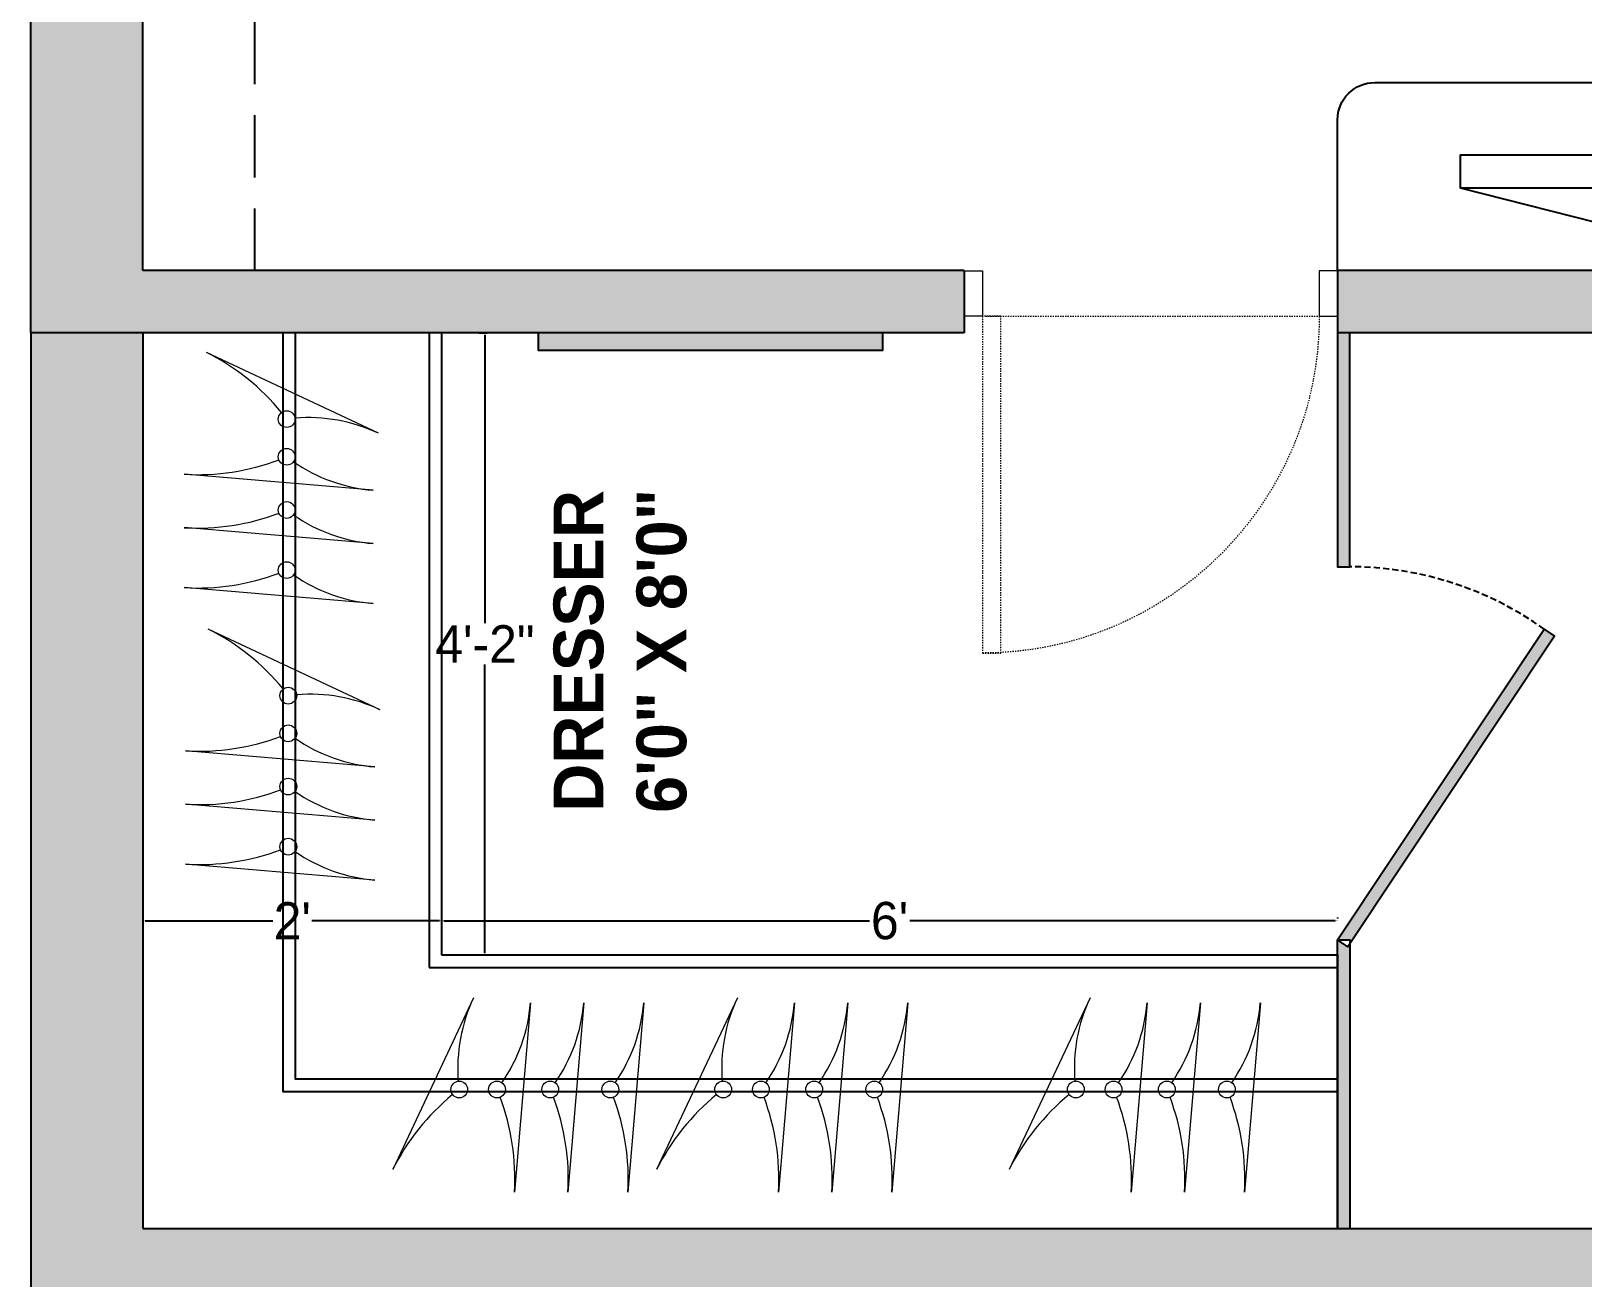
# Model space of a CAD drawing. Header units: inches. Extents: x 9636 to 21597, y -10243 to 557.
# Drawn here: x 9636.1 to 9760.8, y -6271.4 to -6171.2 of the extents above; entities that cross this region are included whole.
import ezdxf

# ---------------------------------------------------------------- set-up
doc = ezdxf.new("R2010")
doc.units = ezdxf.units.IN
doc.header["$MEASUREMENT"] = 0
for name, pattern in [('AUDIT_D_060311083008-3', [0]), ('DASHED', [0.75, 0.5, -0.25]), ('DASHED2', [0.375, 0.25, -0.125]), ('HIDDEN', [0.375, 0.25, -0.125])]:
    doc.linetypes.add(name, pattern=pattern)
for name, color, linetype in [('A-DOOR', 251, 'AUDIT_D_060311083008-3'), ('A-Door-Frame', 1, 'Continuous'), ('A-Door-Swing', 8, 'HIDDEN'), ('IEL-HATCH-002', 7, 'Continuous')]:
    doc.layers.add(name, color=color, linetype=linetype)
doc.layers.add('Furniture', color=251, linetype='Continuous', lineweight=18)
doc.styles.add('HEMI', font='stylu.ttf')
doc.styles.get("Standard").update_dxf_attribs({"font": 'arial.ttf'})
doc.dimstyles.get("Standard").update_dxf_attribs({"dimtxt": 0.18, "dimasz": 0.18, "dimexe": 0.18, "dimexo": 0.0625, "dimgap": 0.09, "dimtad": 0, "dimtih": 1, "dimtoh": 1, "dimdec": 0, "dimzin": 0, "dimdsep": 46, "dimlunit": 4, "dimtxsty": 'Standard', "dimcen": 0.09, "dimadec": 0, "dimazin": 0, "dimtfac": 1, "dimtdec": 0, "dimtofl": 0, "dimtmove": 0, "dimatfit": 3, "dimfxl": 1, "dimtolj": 1, "dimtzin": 0, "dimarcsym": 0})

# ---------------------------------------------------------------- blocks, each defined once
blk = doc.blocks.new('*U116')
at = {"layer": 'A-Door-Frame', "lineweight": 5}
for p, q in [((0, -100), (0, 0)), ((818.2, -100), (818.2, 0))]:
    blk.add_line(p, q, dxfattribs=at)
for points in [[(0, -100), (40, -100), (40, 0), (0, 0)], [(818.2, -100), (778.2, -100), (778.2, 0), (818.2, 0)]]:
    blk.add_lwpolyline(points, dxfattribs=at)
at = {"layer": 'A-Door-Swing', "linetype": 'DASHED2', "lineweight": 5}
blk.add_line((46.6, 0), (784.8, 0), dxfattribs=at)
blk.add_lwpolyline([(40, 0), (40, 738.2), (80, 738.2), (80, 0)], close=True, dxfattribs=at)
blk.add_arc((40, 0), 738.2, 360, 90, dxfattribs=at)
blk = doc.blocks.new('46u46 u')
at = {"layer": 'Furniture', "color": 133, "lineweight": -2, "true_color": 0x84cdcc}
for p, q in [((1719223.22, 5855.25), (1719238.43, 5853.97)), ((1719223.22, 5850.43), (1719238.43, 5849.14)), ((1719223.22, 5846.14), (1719238.43, 5844.86)), ((1719222.81, 5841.56), (1719236.62, 5835.07))]:
    blk.add_line(p, q, dxfattribs=at)
for centre in [(1719230.18, 5852.56), (1719230.18, 5847.73), (1719230.18, 5843.45), (1719230.18, 5840.42)]:
    blk.add_circle(centre, 0.673, dxfattribs=at)
for centre, radius, start, end in [((1719222.13, 5842.1), 13.19, 55.3487, 85.2486), ((1719237.35, 5835.38), 18.62, 86.6903, 110.6016), ((1719222.13, 5837.28), 13.19, 55.3487, 85.2486), ((1719237.35, 5830.56), 18.62, 86.6903, 110.6016), ((1719222.13, 5833), 13.19, 55.3487, 85.2486), ((1719237.35, 5826.27), 18.62, 86.6903, 110.6016), ((1719228.44, 5853.49), 13.19, 244.7514, 274.6513), ((1719244.98, 5851.7), 18.62, 219.3984, 243.3097)]:
    blk.add_arc(centre, radius, start, end, dxfattribs=at)
blk = doc.blocks.new('erh')
for p, q in [((3623.97, 765.54), (3599.36, 765.54)), ((3599.36, 765.54), (3599.36, 764.17)), ((3623.97, 764.17), (3623.97, 765.54)), ((3623.97, 764.17), (3599.36, 764.17))]:
    blk.add_line(p, q)
at = {"ltscale": 7}
for p, q in [((3599.36, 764.17), (3585.77, 760.72)), ((3623.97, 764.17), (3637.56, 760.72))]:
    blk.add_line(p, q, dxfattribs=at)
blk.add_lwpolyline([(3585.77, 760.72), (3637.56, 760.72), (3637.56, 758.04), (3585.77, 758.04)], close=True, dxfattribs=at)
blk = doc.blocks.new('*D156')
at = {"color": 254, "lineweight": -2, "transparency": 16777216}
for p, q in [((9669.09, -6242.42), (9669.09, -6242.5)), ((9741.09, -6242.42), (9741.09, -6242.5))]:
    blk.add_line(p, q, dxfattribs=at)
at = {"color": 5, "lineweight": -2, "transparency": 16777216}
for p, q in [((9669.27, -6242.68), (9703.47, -6242.68)), ((9740.91, -6242.68), (9706.72, -6242.68))]:
    blk.add_line(p, q, dxfattribs=at)
at = {"color": 5, "transparency": 16777216}
for points in [[(9669.27, -6242.65), (9669.27, -6242.71), (9669.09, -6242.68)], [(9740.91, -6242.65), (9740.91, -6242.71), (9741.09, -6242.68)]]:
    blk.add_solid(points, dxfattribs=at)
at = {"layer": 'Defpoints', "color": 0, "transparency": 16777216}
for p in [(9669.09, -6242.68), (9669.09, -6245.42), (9741.09, -6245.42)]:
    blk.add_point(p, dxfattribs=at)
at = {"color": 5, "transparency": 16777216, "insert": (9705.09, -6242.68), "char_height": 3, "attachment_point": 5, "style": 'HEMI'}
blk.add_mtext("\\A1;6'", dxfattribs=at)
blk = doc.blocks.new('*D157')
at = {"color": 254, "lineweight": -2, "transparency": 16777216}
for p, q in [((9672.09, -6195.42), (9672.75, -6195.42)), ((9672.09, -6245.42), (9672.75, -6245.42))]:
    blk.add_line(p, q, dxfattribs=at)
at = {"color": 5, "lineweight": -2, "transparency": 16777216}
for p, q in [((9672.57, -6195.6), (9672.57, -6218.76)), ((9672.57, -6245.24), (9672.57, -6222.08))]:
    blk.add_line(p, q, dxfattribs=at)
at = {"color": 5, "transparency": 16777216}
for points in [[(9672.54, -6195.6), (9672.6, -6195.6), (9672.57, -6195.42)], [(9672.54, -6245.24), (9672.6, -6245.24), (9672.57, -6245.42)]]:
    blk.add_solid(points, dxfattribs=at)
at = {"layer": 'Defpoints', "color": 0, "transparency": 16777216}
for p in [(9669.09, -6195.42), (9672.57, -6195.42), (9669.09, -6245.42)]:
    blk.add_point(p, dxfattribs=at)
at = {"color": 5, "transparency": 16777216, "insert": (9672.57, -6220.42), "char_height": 3, "attachment_point": 5, "style": 'HEMI'}
blk.add_mtext('\\A1;4\'-2"', dxfattribs=at)
blk = doc.blocks.new('*D158')
at = {"color": 254, "lineweight": -2, "transparency": 16777216}
for p, q in [((9645.09, -6239.68), (9645.09, -6242.5)), ((9669.09, -6239.68), (9669.09, -6242.5))]:
    blk.add_line(p, q, dxfattribs=at)
at = {"color": 5, "lineweight": -2, "transparency": 16777216}
for p, q in [((9645.27, -6242.68), (9655.52, -6242.68)), ((9668.91, -6242.68), (9658.67, -6242.68))]:
    blk.add_line(p, q, dxfattribs=at)
at = {"color": 5, "transparency": 16777216}
for points in [[(9645.27, -6242.65), (9645.27, -6242.71), (9645.09, -6242.68)], [(9668.91, -6242.65), (9668.91, -6242.71), (9669.09, -6242.68)]]:
    blk.add_solid(points, dxfattribs=at)
at = {"layer": 'Defpoints', "color": 0, "transparency": 16777216}
for p in [(9645.09, -6242.68), (9645.09, -6242.68), (9669.09, -6242.68)]:
    blk.add_point(p, dxfattribs=at)
at = {"color": 5, "transparency": 16777216, "insert": (9657.09, -6242.68), "char_height": 3, "attachment_point": 5, "style": 'HEMI'}
blk.add_mtext("\\A1;2'", dxfattribs=at)

msp = doc.modelspace()

# ---------------------------------------------------------------- hatches: boundary and pattern name
at = {"layer": 'IEL-HATCH-002', "true_color": 0xc7c8ca, "transparency": 33554687}
h = msp.add_hatch(color=9, dxfattribs=at)
h.dxf.hatch_style = 1
h.paths.add_polyline_path([(9636.09, -6381.92), (9636.09, -6424.42), (9738.09, -6424.42), (9738.09, -6420.75), (9738.09, -6415.42), (9650.09, -6415.42), (9650.09, -6410.42), (9645.09, -6410.42), (9645.09, -6381.92)])
h.paths.add_polyline_path([(9636.09, -6273.92), (9636.09, -6297.92), (9645.09, -6297.92), (9645.09, -6273.92)])
h.paths.add_polyline_path([(9636.09, -6195.42), (9636.09, -6273.92), (9855.09, -6273.92), (9855.09, -6267.42), (9645.09, -6267.42), (9645.09, -6195.42)])
h.paths.add_polyline_path([(9855.09, -6166.42), (9855.09, -6190.42), (9741.09, -6190.42), (9741.09, -6194.09), (9741.09, -6195.42), (9855.09, -6195.42), (9855.09, -6267.42), (9855.09, -6273.92), (9864.09, -6273.92), (9864.09, -6267.42), (9864.09, -6195.42), (9864.09, -6166.42), (9860.43, -6166.42)])
h.paths.add_polyline_path([(9855.09, -6273.92), (9855.09, -6415.42), (9835.39, -6415.42), (9792.09, -6415.42), (9792.09, -6405.92), (9787.09, -6405.92), (9787.09, -6415.42), (9780.09, -6415.42), (9780.09, -6424.42), (9864.09, -6424.42), (9864.09, -6273.92)])
h.paths.add_polyline_path([(9636.09, -5954.42), (9636.09, -5984.02), (9645.09, -5984.02), (9645.09, -5963.42), (9837.09, -5963.42), (9843.09, -5963.42), (9855.09, -5963.42), (9855.09, -6123.42), (9864.09, -6123.42), (9864.09, -5954.42)])
h.paths.add_polyline_path([(9636.09, -6076.02), (9636.09, -6094.02), (9645.09, -6094.02), (9645.09, -6076.02)], flags=17)
h.paths.add_polyline_path([(9636.09, -6167.02), (9636.09, -6195.42), (9711.09, -6195.42), (9711.09, -6190.42), (9645.09, -6190.42), (9645.09, -6167.02)])
at = {"layer": 'IEL-HATCH-002', "true_color": 0x7aafdf, "transparency": 33554687}
h = msp.add_hatch(color=143, dxfattribs=at)
h.dxf.hatch_style = 1
h.paths.add_polyline_path([(9676.84, -6195.42), (9676.84, -6196.81), (9704.56, -6196.81), (9704.56, -6195.42)])
h = msp.add_hatch(color=143, dxfattribs=at)
h.dxf.hatch_style = 1
h.paths.add_polyline_path([(9741.09, -6244.22), (9741.09, -6267.42), (9742.09, -6267.42), (9742.09, -6244.52), (9741.93, -6244.77)])
h.paths.add_polyline_path([(9741.09, -6244.22), (9742.09, -6244.22), (9742.09, -6244.52), (9758.53, -6219.79), (9757.7, -6219.24)])
h.paths.add_polyline_path([(9741.09, -6195.42), (9741.09, -6214.22), (9742.09, -6214.22), (9742.09, -6195.42)])

# ---------------------------------------------------------------- linework, layer by layer
for p, q in [((9636.09, -6195.42), (9636.09, -5954.42)), ((9645.09, -6190.42), (9645.09, -5963.42)), ((9711.09, -6190.42), (9645.09, -6190.42)), ((9711.09, -6190.42), (9711.09, -6195.42)), ((9855.09, -6190.42), (9741.09, -6190.42)), ((9741.09, -6190.42), (9741.09, -6195.42)), ((9711.09, -6195.42), (9636.09, -6195.42)), ((9636.09, -6195.42), (9636.09, -6273.92)), ((9645.09, -6195.42), (9645.09, -6267.42)), ((9668.09, -6195.42), (9668.09, -6246.42)), ((9669.09, -6195.42), (9669.09, -6245.42)), ((9855.09, -6195.42), (9741.09, -6195.42)), ((9669.09, -6245.42), (9741.09, -6245.42)), ((9741.09, -6245.42), (9741.09, -6267.42)), ((9668.09, -6246.42), (9741.09, -6246.42)), ((9645.09, -6267.42), (9855.09, -6267.42))]:
    msp.add_line(p, q)
at = {"linetype": 'DASHED', "ltscale": 10}
msp.add_line((9654.09, -6190.42), (9654.09, -5963.42), dxfattribs=at)
at = {"ltscale": 7}
msp.add_lwpolyline([(9855.09, -6190.42), (9741.09, -6190.42), (9741.09, -6178.3, -0.414214), (9744.09, -6175.3), (9852.09, -6175.3, -0.414214), (9855.09, -6178.3)], format="xyb", close=True, dxfattribs=at)
at = {"color": 252, "true_color": 0x939598}
for points in [[(9741.09, -6256.42), (9656.36, -6256.42), (9656.36, -6195.42)], [(9741.09, -6255.42), (9657.36, -6255.42), (9657.36, -6195.42)]]:
    msp.add_lwpolyline(points, dxfattribs=at)
msp.add_lwpolyline([(9676.84, -6195.42), (9676.84, -6196.81), (9704.56, -6196.81), (9704.56, -6195.42)], close=True)
at = {"color": 152, "true_color": 0x2776bb}
for points in [[(9741.09, -6195.42), (9741.09, -6214.22), (9742.09, -6214.22), (9742.09, -6195.42)], [(9741.09, -6267.42), (9741.09, -6244.22), (9742.09, -6244.22), (9742.09, -6267.42)]]:
    msp.add_lwpolyline(points, dxfattribs=at)
msp.add_lwpolyline([(9741.09, -6244.22), (9757.7, -6219.24), (9758.53, -6219.79), (9741.93, -6244.77)], close=True, dxfattribs=at)
at = {"color": 152, "linetype": 'DASHED', "true_color": 0x2776bb}
msp.add_arc((9742.09, -6241.01), 26.79, 54.3678, 89.9984, dxfattribs=at)

# ---------------------------------------------------------------- block references
at = {"rotation": 180}
msp.add_blockref('erh', (13388.54, -5423.08), dxfattribs=at)
at = {"lineweight": 9}
for p, rotation in [((1728886.82, -361.93), 179.9999999999999), ((1728886.95, -384.16), 179.9999999999999), ((3830.09, 1712973.94), 269.9999999999999), ((3851.3, 1712973.94), 269.9999999999999), ((3879.64, 1712973.94), 269.9999999999999)]:
    msp.add_blockref('46u46 u', p, dxfattribs=dict(at, rotation=rotation))
at = {"layer": 'A-DOOR', "lineweight": 5, "xscale": -0.03666666666666651, "yscale": 0.03666666666666651, "zscale": 0.03666666666666651, "rotation": 180}
msp.add_blockref('*U116', (9711.09, -6194.09), dxfattribs=at)

# ---------------------------------------------------------------- texts
at = {"color": 1, "lineweight": 15, "insert": (9678.08, -6180.4), "char_height": 4, "width": 81.1585, "attachment_point": 3, "rotation": 90.0094, "style": 'HEMI'}
msp.add_mtext('\\pxqc;{\\fStylus BT|b1|i0|c0|p34;DRESSER\\P6\'0" X 8\'0"}', dxfattribs=at)

# ---------------------------------------------------------------- dimensions: what is measured, and where the dimension line sits
for base, p1, p2, angle, picture, middle in [((9672.57, -6195.42), (9669.09, -6245.42), (9669.09, -6195.42), 90, '*D157', (9672.57, -6220.42)), ((9645.09, -6242.68), (9669.09, -6242.68), (9645.09, -6242.68), 180, '*D158', (9657.09, -6242.68)), ((9669.09, -6242.68), (9741.09, -6245.42), (9669.09, -6245.42), 180, '*D156', (9705.09, -6242.68))]:
    dim = msp.add_linear_dim(base=base, p1=p1, p2=p2, angle=angle, dimstyle='Standard', override={"dimtxt": 3, "dimexo": 3, "dimtxsty": 'HEMI', "dimclrd": 5, "dimclre": 254, "dimclrt": 5, "dimfxl": 0.03937, "dimarcsym": 1})
    dim.commit()
    dim.dimension.update_dxf_attribs({"geometry": picture, "text_midpoint": middle})

doc.saveas('drawing.dxf')
